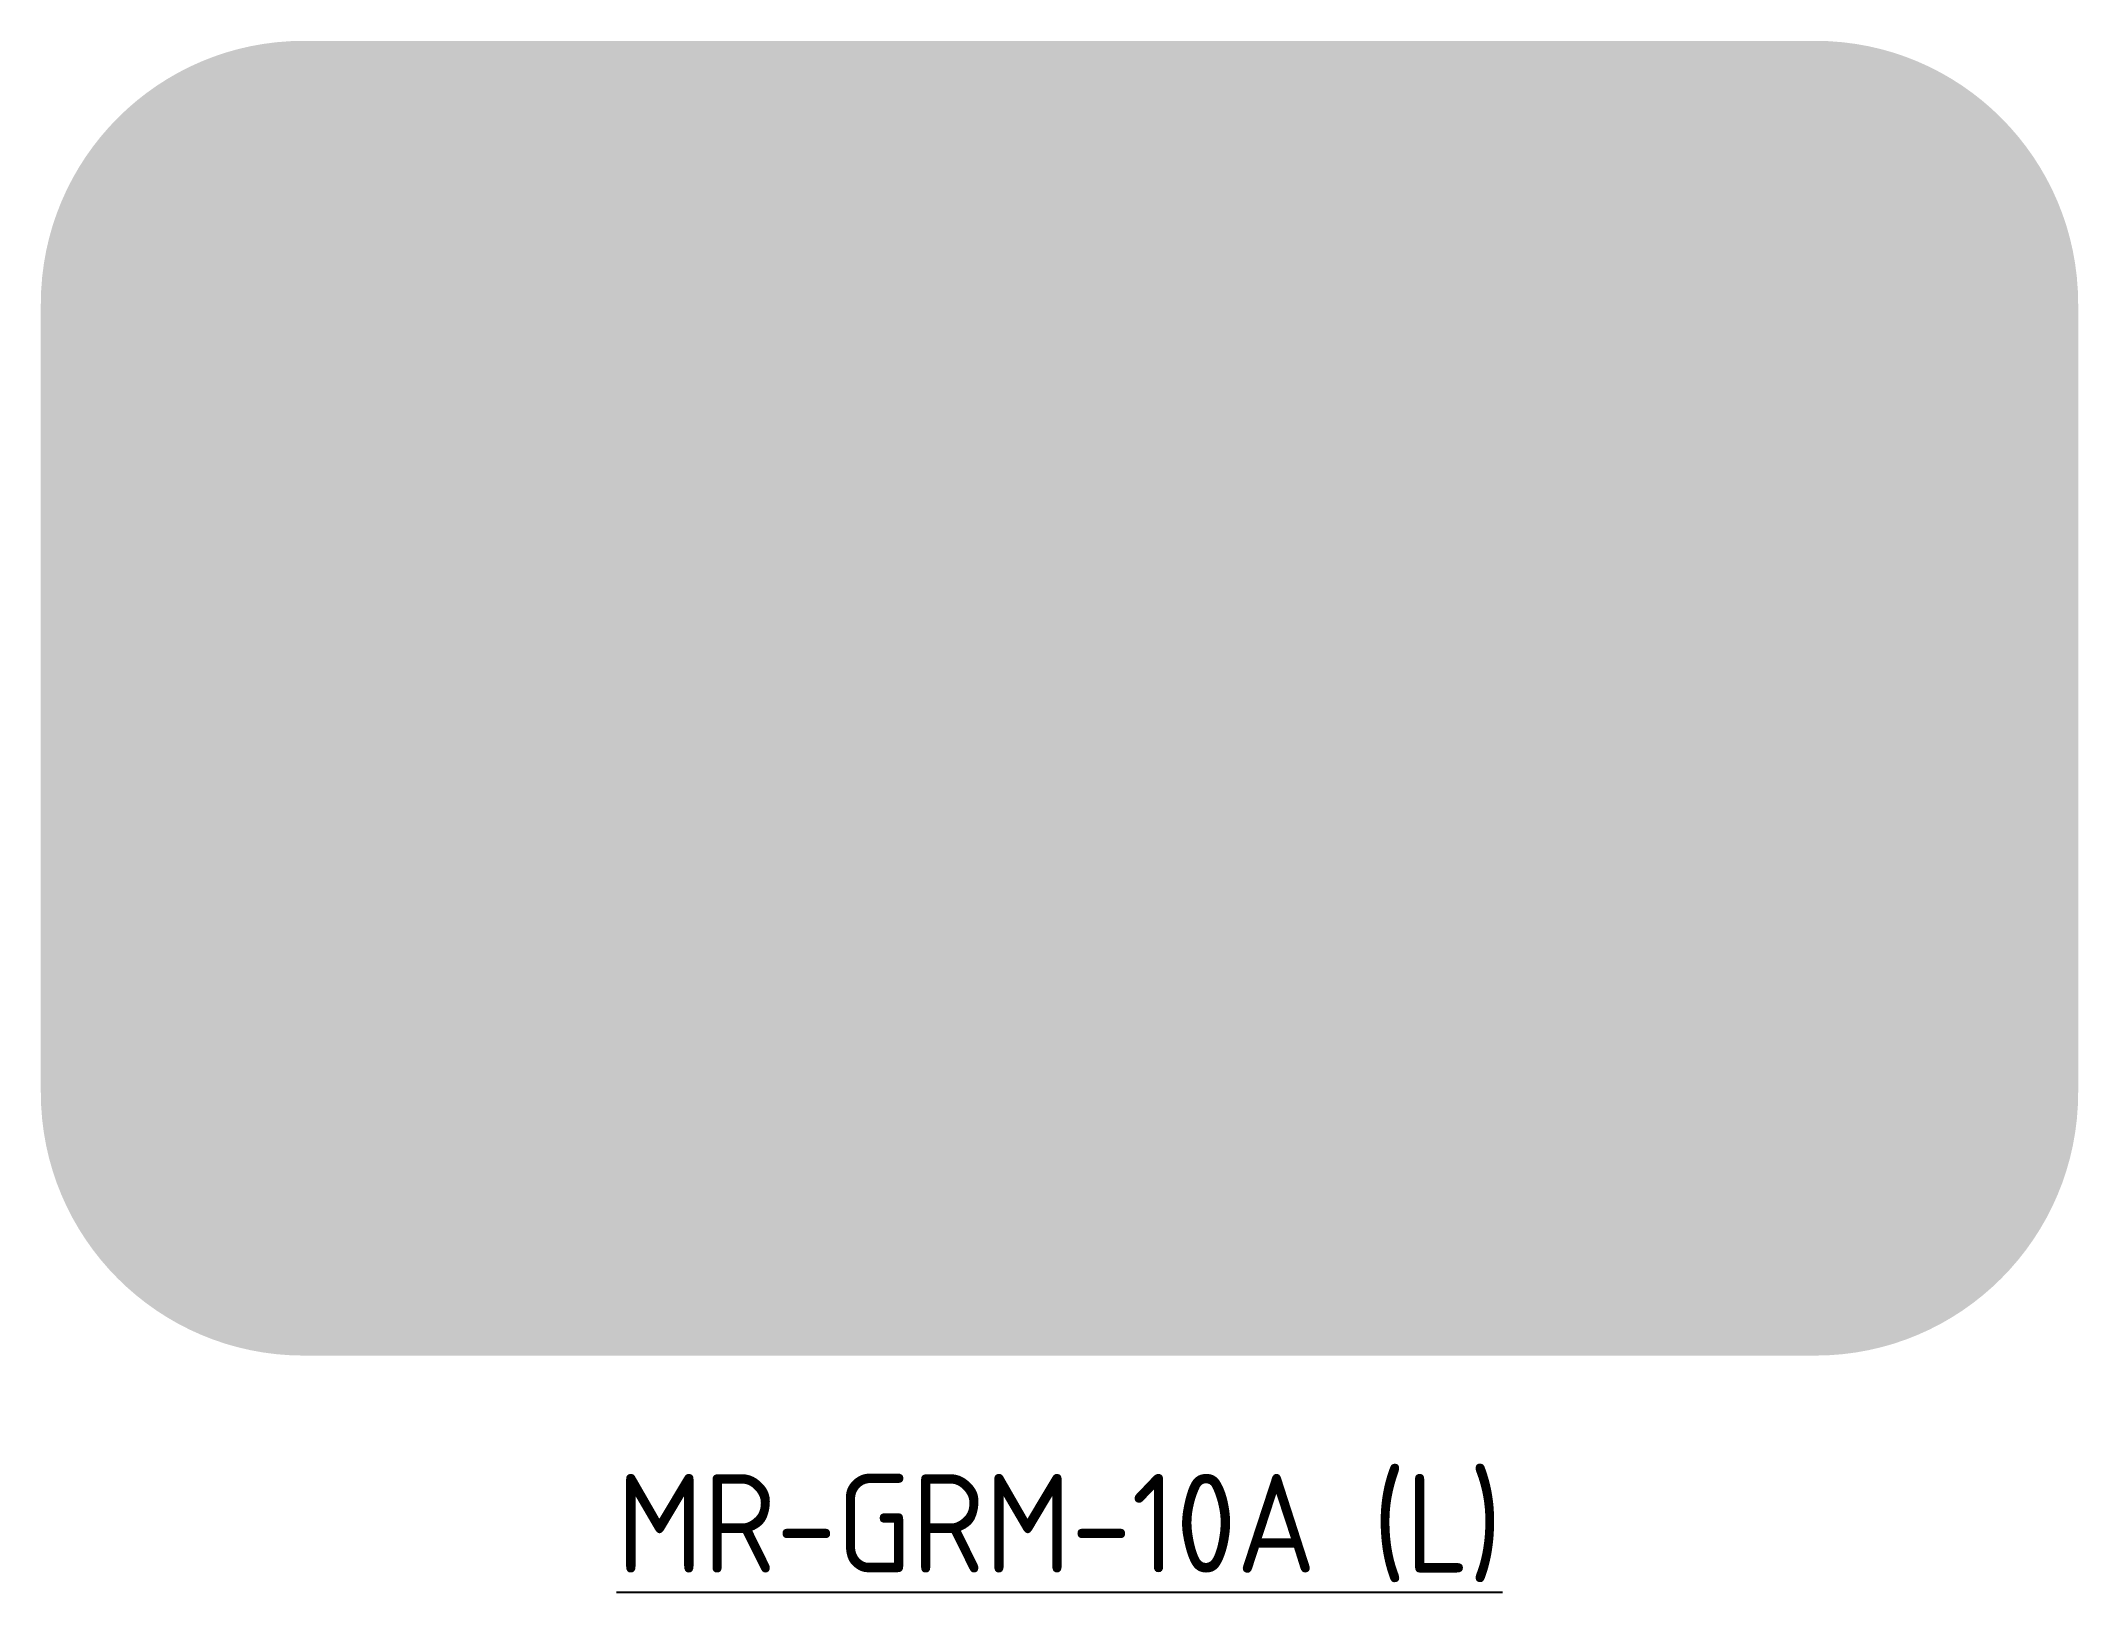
# Model space of a CAD drawing. Extents: x -31 to 31, y -7.2 to 40.
import ezdxf

# ---------------------------------------------------------------- set-up
doc = ezdxf.new("R2010")
doc.units = 0
doc.layers.add('_GREEN-ST', color=96, linetype='Continuous')
doc.layers.add('T35', color=3, linetype='Continuous')
doc.layers.add('_YELLOW', color=7, linetype='Continuous', true_color=0xfedb00)
doc.styles.add('T35', font='isocp2.shx', dxfattribs={"height": 3.5})

msp = doc.modelspace()

# ---------------------------------------------------------------- hatches: boundary and pattern name
at = {"layer": '_GREEN-ST'}
h = msp.add_hatch(color=256, dxfattribs=at)
h.dxf.hatch_style = 1
edge = h.paths.add_edge_path(flags=16)
edge.add_line((-2.971, 26.224), (2.744, 29.189))
edge.add_arc((2.191, 30.254), 1.2, 297.42538, 444.69907)
edge.add_line((2.302, 31.449), (-11.416, 32.722))
edge.add_arc((-11.527, 31.527), 1.2, 444.69907, 545.30093)
edge.add_line((-12.722, 31.416), (-11.449, 17.698))
edge.add_arc((-10.254, 17.809), 1.2, 185.30093, 332.57462)
edge.add_line((-9.189, 17.256), (-6.224, 22.971))
edge.add_line((-6.224, 22.971), (7.777, 7.273))
edge.add_line((7.777, 7.273), (12.727, 12.223))
edge.add_line((12.727, 12.223), (-2.971, 26.224))
edge = h.paths.add_edge_path()
edge.add_arc((23, 8), 3.2, 270, 360, ccw=False)
edge.add_line((23, 4.8), (-23, 4.8))
edge.add_arc((-23, 8), 3.2, 180, 270, ccw=False)
edge.add_line((-26.2, 8), (-26.2, 32))
edge.add_arc((-23, 32), 3.2, 450, 540, ccw=False)
edge.add_line((-23, 35.2), (23, 35.2))
edge.add_arc((23, 32), 3.2, 360, 450, ccw=False)
edge.add_line((26.2, 32), (26.2, 8))
at = {"layer": '_YELLOW'}
h = msp.add_hatch(color=256, dxfattribs=at)
h.dxf.hatch_style = 1
edge = h.paths.add_edge_path(flags=16)
edge.add_arc((23, 8), 3.2, 270, 360, ccw=False)
edge.add_line((23, 4.8), (-23, 4.8))
edge.add_arc((-23, 8), 3.2, 180, 270, ccw=False)
edge.add_line((-26.2, 8), (-26.2, 32))
edge.add_arc((-23, 32), 3.2, 450, 540, ccw=False)
edge.add_line((-23, 35.2), (23, 35.2))
edge.add_arc((23, 32), 3.2, 360, 450, ccw=False)
edge.add_line((26.2, 32), (26.2, 8))
edge = h.paths.add_edge_path()
edge.add_arc((23, 8), 8, 270, 360, ccw=False)
edge.add_line((23, 0), (-23, 0))
edge.add_arc((-23, 8), 8, 180, 270, ccw=False)
edge.add_line((-31, 8), (-31, 32))
edge.add_arc((-23, 32), 8, 450, 540, ccw=False)
edge.add_line((-23, 40), (23, 40))
edge.add_arc((23, 32), 8, 360, 450, ccw=False)
edge.add_line((31, 32), (31, 8))
h = msp.add_hatch(color=256, dxfattribs=at)
h.dxf.hatch_style = 1
edge = h.paths.add_edge_path()
edge.add_line((-2.971, 26.224), (2.744, 29.189))
edge.add_arc((2.191, 30.254), 1.2, 297.42538, 444.69907)
edge.add_line((2.302, 31.449), (-11.416, 32.722))
edge.add_arc((-11.527, 31.527), 1.2, 444.69907, 545.30093)
edge.add_line((-12.722, 31.416), (-11.449, 17.698))
edge.add_arc((-10.254, 17.809), 1.2, 185.30093, 332.57462)
edge.add_line((-9.189, 17.256), (-6.224, 22.971))
edge.add_line((-6.224, 22.971), (7.777, 7.273))
edge.add_line((7.777, 7.273), (12.727, 12.223))
edge.add_line((12.727, 12.223), (-2.971, 26.224))

# ---------------------------------------------------------------- texts
at = {"layer": 'T35', "insert": (0, -3.6), "char_height": 3, "attachment_point": 2, "style": 'T35'}
msp.add_mtext('{\\LMR-GRM-10A (L)}', dxfattribs=at)

doc.saveas('drawing.dxf')
